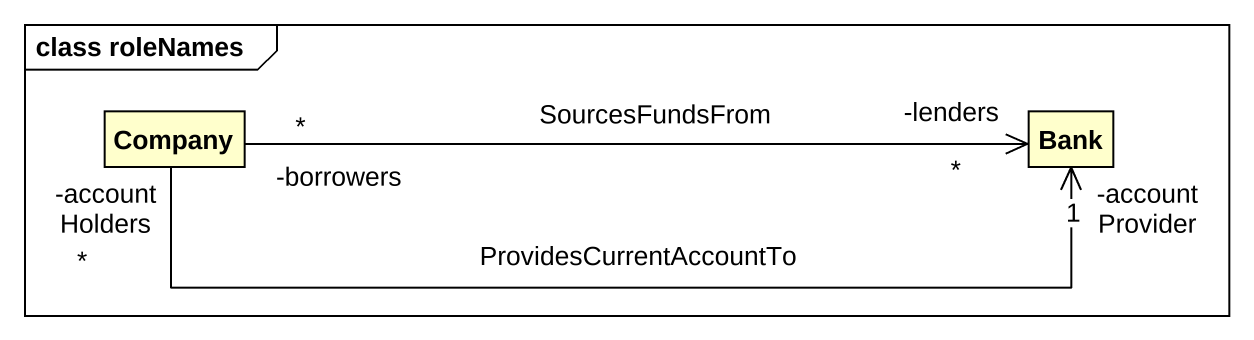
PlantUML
@startuml
mainframe class roleNames
hide circle
hide empty members
class Company #FFFFCC
class Bank #FFFFCC
Company "-borrowers\n*" -right-> "-lenders\n*" Bank : SourcesFundsFrom
Bank "-account Provider\n1" <-left- "-account Holders\n*" Company : ProvidesCurrentAccountTo
@enduml
